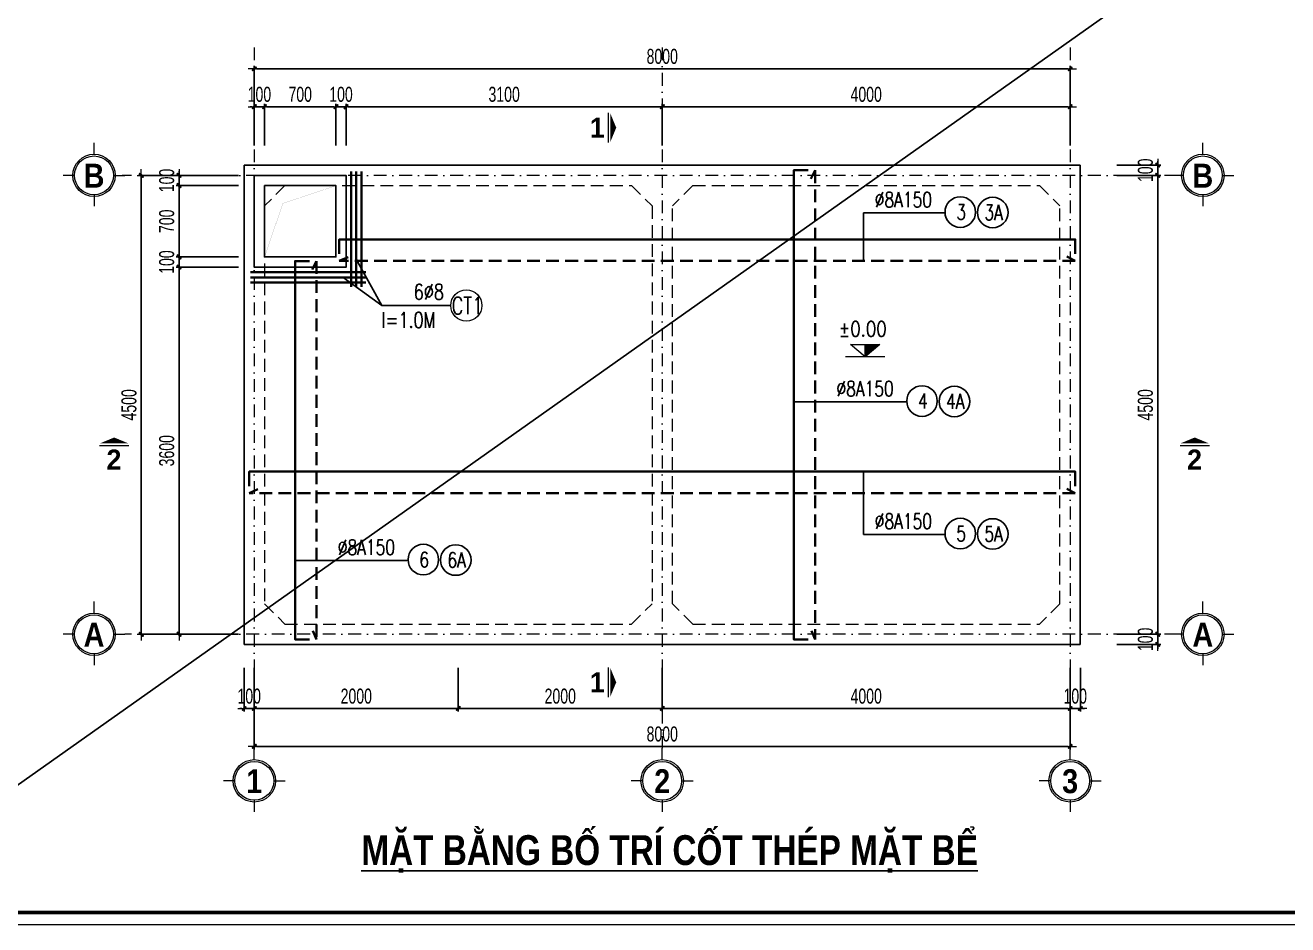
# Model space of a CAD drawing. Extents: x -192823 to 24985, y 78808 to 102574.
# Drawn here: x -88244 to -75864, y 84928 to 93748 of the extents above; entities that cross this region are included whole.
import ezdxf
from ezdxf.enums import TextEntityAlignment as Align

# ---------------------------------------------------------------- set-up
doc = ezdxf.new("R2010")
doc.units = 0
doc.header["$LTSCALE"] = 5
doc.header["$MEASUREMENT"] = 0
doc.header["$PDMODE"] = 3
doc.header["$PDSIZE"] = -5
doc.linetypes.add('DASHDOT', pattern=[1, 0.5, -0.25, 0, -0.25])
doc.linetypes.add('HIDDEN', pattern=[0.375, 0.25, -0.125])
doc.layers.get('0').update_dxf_attribs({"linetype": 'CONTINUOUS', "lineweight": 25})
doc.layers.get('DEFPOINTS').update_dxf_attribs({"linetype": 'CONTINUOUS', "lineweight": 9})
for name, color, linetype, lineweight in [('EG Text2', 7, 'CONTINUOUS', 20), ('ISO', 153, 'CONTINUOUS', 15), ('Khungten_LCDI', 7, 'CONTINUOUS', 25), ('KICHTHUOC', 167, 'CONTINUOUS', 15), ('LC Dim', 8, 'CONTINUOUS', 18), ('LC ISO', 153, 'CONTINUOUS', 13), ('LC Khac', 4, 'CONTINUOUS', 9), ('LC MANH DUT', 35, 'HIDDEN', 5), ('LC Net dam2', 6, 'CONTINUOUS', 40), ('LC Net manh', 239, 'CONTINUOUS', 5), ('LC Net thay', 7, 'CONTINUOUS', 25), ('LC Net truc', 79, 'DASHDOT', 13), ('LC Text1', 3, 'CONTINUOUS', 20), ('LC Text2', 7, 'CONTINUOUS', 25)]:
    doc.layers.add(name, color=color, linetype=linetype, lineweight=lineweight)
doc.layers.add('KCS_Plotter', color=11, linetype='CONTINUOUS', plot=False)
doc.styles.add('EG 1', font='')
doc.styles.add('HOATBIF', font='hoatbif.shx', dxfattribs={"width": 0.7})
doc.styles.add('Khungten', font='', dxfattribs={"width": 0.9, "height": 5000})
doc.styles.add('LC 1', font='')
doc.styles.add('LC 3', font='vnsimli.shx', dxfattribs={"width": 0.75})
doc.styles.add('LC3', font='', dxfattribs={"width": 0.8})
doc.styles.add('T1', font='Vnsimli.shx', dxfattribs={"width": 0.8})
doc.styles.add('Title', font='', dxfattribs={"width": 0.8})
doc.styles.get('EG 1').set_extended_font_data('.VnAvantH', bold=True)
doc.styles.get('Khungten').set_extended_font_data('.VnAvantH')
doc.styles.get('LC 1').set_extended_font_data('.VnAvantH', bold=True)
doc.styles.get('LC3').set_extended_font_data('.VnArialH', bold=True)
doc.styles.get('Title').set_extended_font_data('.VnBlackH')
doc.dimstyles.new('1-100(1-50)', dxfattribs={"dimscale": 59, "dimtxt": 2.5, "dimasz": 0.35, "dimexe": 0.5, "dimexo": 0, "dimgap": 0.8, "dimtad": 1, "dimdec": 0, "dimzin": 0, "dimdsep": 46, "dimtxsty": 'HOATBIF', "dimblk1": 'DOT', "dimblk2": 'DOT', "dimsah": 1, "dimcen": -1, "dimdle": 1, "dimclrd": 256, "dimclre": 256, "dimclrt": 4, "dimadec": 3, "dimazin": 2, "dimtfac": 0.333333, "dimtdec": 0, "dimtix": 1, "dimtmove": 2, "dimatfit": 3, "dimldrblk": 'DOT', "dimfxl": 1, "dimtvp": 0.833333, "dimtolj": 1, "dimtzin": 0, "dimarcsym": 0})
doc.dimstyles.new('MONG', dxfattribs={"dimscale": 50, "dimtxt": 2.5, "dimasz": 0.35, "dimexe": 0.5, "dimexo": 0, "dimgap": 0.8, "dimtad": 1, "dimdec": 0, "dimzin": 0, "dimdsep": 46, "dimtxsty": 'HOATBIF', "dimblk1": 'DOT', "dimblk2": 'DOT', "dimsah": 1, "dimcen": -1, "dimdle": 1, "dimclrd": 256, "dimclre": 256, "dimclrt": 4, "dimadec": 3, "dimazin": 2, "dimtfac": 0.333333, "dimtdec": 0, "dimtix": 1, "dimtmove": 2, "dimatfit": 3, "dimldrblk": 'DOT', "dimfxl": 1, "dimtvp": 0.833333, "dimtolj": 1, "dimtzin": 0, "dimarcsym": 0})

# ---------------------------------------------------------------- blocks, each defined once
blk = doc.blocks.new('ha tang Nui Beo')
at = {"layer": 'DEFPOINTS', "lineweight": 0}
blk.add_lwpolyline([(-1200, -14850), (-1200, 14850), (40800, 14850), (40800, -14850)], close=True, dxfattribs=at)
at = {"layer": 'Khungten_LCDI', "color": 5, "lineweight": 60}
blk.add_lwpolyline([(0, -14650), (0, 14650), (40600, 14650), (40600, -14650)], close=True, dxfattribs=at)
at = {"color": 7, "style": 'Khungten', "width": 0.8}
for tag, p in [('REVISION', (39499, -10746)), ('NGAYHT', (39546, -11609))]:
    blk.add_attdef(tag, text='', height=200, dxfattribs=at).set_placement(p, align=Align.CENTER)
at = {"layer": 'LC Text1', "style": 'Title', "width": 1.485915}
for tag, p, p2 in [('TENBANVE1', (36913, -8886), (40339, -8886)), ('TENBANVE2', (36913, -9562), (40339, -9562))]:
    blk.add_attdef(tag, text='', height=250, dxfattribs=at).set_placement(p, p2, align=Align.FIT)
at = {"layer": 'LC Text1', "style": 'Title', "width": 0.7}
blk.add_attdef('SOBANVE', text='', height=250, dxfattribs=at).set_placement((39562, -13896), align=Align.CENTER)
blk = doc.blocks.new('DOT')
at = {"layer": 'KICHTHUOC'}
blk.add_line((-3, 0), (3, 0), dxfattribs=at)
at = {"layer": 'KICHTHUOC', "color": 4}
blk.add_line((-1, -1), (1, 1), dxfattribs=at)
blk.add_lwpolyline([(0.5, 1), (-1, -0.5), (-0.5, -1), (1, 0.5)], close=True, dxfattribs=at)
blk = doc.blocks.new('*D110')
at = {"layer": 'DEFPOINTS', "color": 0, "transparency": 16777216}
for p in [(-86154, 92276), (-87106, 87776), (-86154, 87776)]:
    blk.add_point(p, dxfattribs=at)
at = {"layer": 'LC Dim', "lineweight": -2, "transparency": 16777216}
for p, q in [((-86154, 92276), (-87136, 92276)), ((-87106, 92255), (-87106, 87797)), ((-86154, 87776), (-87136, 87776))]:
    blk.add_line(p, q, dxfattribs=at)
at = {"layer": 'LC Dim', "lineweight": -2, "transparency": 16777216, "xscale": 20.65, "yscale": 20.65, "zscale": 20.65}
for p, rotation in [((-87106, 92276), 90), ((-87106, 87776), 270)]:
    blk.add_blockref('DOT', p, dxfattribs=dict(at, rotation=rotation))
at = {"layer": 'LC Dim', "color": 4, "transparency": 16777216, "insert": (-87227, 90026), "char_height": 147.5, "attachment_point": 5, "rotation": 90, "style": 'HOATBIF'}
blk.add_mtext('\\A1;4500', dxfattribs=at)
blk = doc.blocks.new('*D75')
at = {"layer": 'DEFPOINTS', "color": 0, "transparency": 16777216}
for p in [(-85998, 87449), (-83998, 87449), (-85998, 87049)]:
    blk.add_point(p, dxfattribs=at)
at = {"layer": 'LC Dim', "lineweight": -2, "transparency": 16777216}
for p, q in [((-85998, 87449), (-85998, 87019)), ((-83998, 87449), (-83998, 87019)), ((-84019, 87049), (-85978, 87049))]:
    blk.add_line(p, q, dxfattribs=at)
at = {"layer": 'LC Dim', "lineweight": -2, "transparency": 16777216, "xscale": 20.65, "yscale": 20.65, "zscale": 20.65, "rotation": 180}
blk.add_blockref('DOT', (-85998, 87049), dxfattribs=at)
at = {"layer": 'LC Dim', "lineweight": -2, "transparency": 16777216, "xscale": 20.65, "yscale": 20.65, "zscale": 20.65}
blk.add_blockref('DOT', (-83998, 87049), dxfattribs=at)
at = {"layer": 'LC Dim', "color": 4, "transparency": 16777216, "insert": (-84998, 87169), "char_height": 147.5, "attachment_point": 5, "style": 'HOATBIF'}
blk.add_mtext('\\A1;2000', dxfattribs=at)
blk = doc.blocks.new('*D76')
at = {"layer": 'DEFPOINTS', "color": 0, "transparency": 16777216}
for p in [(-85998, 87449), (-77998, 87449), (-77998, 86677)]:
    blk.add_point(p, dxfattribs=at)
at = {"layer": 'LC Dim', "lineweight": -2, "transparency": 16777216}
for p, q in [((-85998, 87449), (-85998, 86648)), ((-77998, 87449), (-77998, 86648)), ((-85978, 86677), (-78019, 86677))]:
    blk.add_line(p, q, dxfattribs=at)
at = {"layer": 'LC Dim', "lineweight": -2, "transparency": 16777216, "xscale": 20.65, "yscale": 20.65, "zscale": 20.65, "rotation": 180}
blk.add_blockref('DOT', (-85998, 86677), dxfattribs=at)
at = {"layer": 'LC Dim', "lineweight": -2, "transparency": 16777216, "xscale": 20.65, "yscale": 20.65, "zscale": 20.65}
blk.add_blockref('DOT', (-77998, 86677), dxfattribs=at)
at = {"layer": 'LC Dim', "color": 4, "transparency": 16777216, "insert": (-81998, 86798), "char_height": 147.5, "attachment_point": 5, "style": 'HOATBIF'}
blk.add_mtext('\\A1;8000', dxfattribs=at)
blk = doc.blocks.new('*D77')
at = {"layer": 'DEFPOINTS', "color": 0, "transparency": 16777216}
for p in [(-77438, 92276), (-77438, 87776), (-77139, 87776)]:
    blk.add_point(p, dxfattribs=at)
at = {"layer": 'LC Dim', "lineweight": -2, "transparency": 16777216}
for p, q in [((-77438, 92276), (-77110, 92276)), ((-77139, 92255), (-77139, 87797)), ((-77438, 87776), (-77110, 87776))]:
    blk.add_line(p, q, dxfattribs=at)
at = {"layer": 'LC Dim', "lineweight": -2, "transparency": 16777216, "xscale": 20.65, "yscale": 20.65, "zscale": 20.65}
for p, rotation in [((-77139, 92276), 90), ((-77139, 87776), 270)]:
    blk.add_blockref('DOT', p, dxfattribs=dict(at, rotation=rotation))
at = {"layer": 'LC Dim', "color": 4, "transparency": 16777216, "insert": (-77260, 90026), "char_height": 147.5, "attachment_point": 5, "rotation": 90, "style": 'HOATBIF'}
blk.add_mtext('\\A1;4500', dxfattribs=at)
blk = doc.blocks.new('*D78')
at = {"layer": 'DEFPOINTS', "color": 0, "transparency": 16777216}
for p in [(-81998, 87449), (-77998, 87449), (-77998, 87049)]:
    blk.add_point(p, dxfattribs=at)
at = {"layer": 'LC Dim', "lineweight": -2, "transparency": 16777216}
for p, q in [((-81998, 87449), (-81998, 87019)), ((-77998, 87449), (-77998, 87019)), ((-81978, 87049), (-78019, 87049))]:
    blk.add_line(p, q, dxfattribs=at)
at = {"layer": 'LC Dim', "lineweight": -2, "transparency": 16777216, "xscale": 20.65, "yscale": 20.65, "zscale": 20.65, "rotation": 180}
blk.add_blockref('DOT', (-81998, 87049), dxfattribs=at)
at = {"layer": 'LC Dim', "lineweight": -2, "transparency": 16777216, "xscale": 20.65, "yscale": 20.65, "zscale": 20.65}
blk.add_blockref('DOT', (-77998, 87049), dxfattribs=at)
at = {"layer": 'LC Dim', "color": 4, "transparency": 16777216, "insert": (-79998, 87169), "char_height": 147.5, "attachment_point": 5, "style": 'HOATBIF'}
blk.add_mtext('\\A1;4000', dxfattribs=at)
blk = doc.blocks.new('TTRUC')
at = {"layer": 'ISO'}
for p, q in [((0, 6.95), (0, 10.71)), ((-6.37, 0), (-10.13, 0)), ((6.37, 0), (10.13, 0)), ((0, -6.37), (0, -10.13))]:
    blk.add_line(p, q, dxfattribs=at)
blk.add_circle((0, 0), 6.37, dxfattribs=at)
at = {"layer": 'KICHTHUOC'}
blk.add_circle((0, 0), 6.95, dxfattribs=at)
blk = doc.blocks.new('Caodo1')
at = {"layer": 'LC Text1'}
blk.add_hatch(color=4, dxfattribs=at).paths.add_polyline_path([(0, 200), (0, 0), (243, 200)])
at = {"layer": 'LC Text1', "color": 4}
for p, q in [((324, 0), (-324, 0)), ((0, 0), (0, 200))]:
    blk.add_line(p, q, dxfattribs=at)
blk.add_lwpolyline([(-243, 200), (243, 200), (0, 0), (0, 0)], close=True, dxfattribs=at)
at = {"layer": 'LC Text1', "color": 4, "style": 'T1', "width": 0.8}
blk.add_attdef('%%P0,00', text='', height=250, dxfattribs=at).set_placement((-39, 460), align=Align.MIDDLE_CENTER)
blk = doc.blocks.new('*D80')
at = {"layer": 'DEFPOINTS', "color": 0, "transparency": 16777216}
for p in [(-77998, 93321), (-85998, 92570), (-77998, 92570)]:
    blk.add_point(p, dxfattribs=at)
at = {"layer": 'LC Dim', "lineweight": -2, "transparency": 16777216}
for p, q in [((-85998, 92570), (-85998, 93350)), ((-77998, 92570), (-77998, 93350)), ((-85978, 93321), (-78019, 93321))]:
    blk.add_line(p, q, dxfattribs=at)
at = {"layer": 'LC Dim', "lineweight": -2, "transparency": 16777216, "xscale": 20.65, "yscale": 20.65, "zscale": 20.65, "rotation": 180}
blk.add_blockref('DOT', (-85998, 93321), dxfattribs=at)
at = {"layer": 'LC Dim', "lineweight": -2, "transparency": 16777216, "xscale": 20.65, "yscale": 20.65, "zscale": 20.65}
blk.add_blockref('DOT', (-77998, 93321), dxfattribs=at)
at = {"layer": 'LC Dim', "color": 4, "transparency": 16777216, "insert": (-81998, 93442), "char_height": 147.5, "attachment_point": 5, "style": 'HOATBIF'}
blk.add_mtext('\\A1;8000', dxfattribs=at)
blk = doc.blocks.new('*D81')
at = {"layer": 'DEFPOINTS', "color": 0, "transparency": 16777216}
for p in [(-77998, 92949), (-81998, 92570), (-77998, 92570)]:
    blk.add_point(p, dxfattribs=at)
at = {"layer": 'LC Dim', "lineweight": -2, "transparency": 16777216}
for p, q in [((-81998, 92570), (-81998, 92979)), ((-77998, 92570), (-77998, 92979)), ((-81978, 92949), (-78019, 92949))]:
    blk.add_line(p, q, dxfattribs=at)
at = {"layer": 'LC Dim', "lineweight": -2, "transparency": 16777216, "xscale": 20.65, "yscale": 20.65, "zscale": 20.65, "rotation": 180}
blk.add_blockref('DOT', (-81998, 92949), dxfattribs=at)
at = {"layer": 'LC Dim', "lineweight": -2, "transparency": 16777216, "xscale": 20.65, "yscale": 20.65, "zscale": 20.65}
blk.add_blockref('DOT', (-77998, 92949), dxfattribs=at)
at = {"layer": 'LC Dim', "color": 4, "transparency": 16777216, "insert": (-79998, 93070), "char_height": 147.5, "attachment_point": 5, "style": 'HOATBIF'}
blk.add_mtext('\\A1;4000', dxfattribs=at)
blk = doc.blocks.new('TIEUDE1')
at = {"layer": 'EG Text2', "color": 7, "style": 'EG 1'}
blk.add_attdef('TIªU§Ò', text='', height=5, dxfattribs=at).set_placement((0, 0), align=Align.BOTTOM_CENTER)
blk.add_attdef('TL', text='', height=3, dxfattribs=at).set_placement((0, -2), align=Align.TOP_CENTER)
blk = doc.blocks.new('*D86')
at = {"layer": 'DEFPOINTS', "color": 0, "transparency": 16777216}
for p in [(-86154, 91376), (-86736, 87776), (-86154, 87776)]:
    blk.add_point(p, dxfattribs=at)
at = {"layer": 'LC Dim', "lineweight": -2, "transparency": 16777216}
for p, q in [((-86154, 91376), (-86765, 91376)), ((-86736, 91355), (-86736, 87797)), ((-86154, 87776), (-86765, 87776))]:
    blk.add_line(p, q, dxfattribs=at)
at = {"layer": 'LC Dim', "lineweight": -2, "transparency": 16777216, "xscale": 20.65, "yscale": 20.65, "zscale": 20.65}
for p, rotation in [((-86736, 91376), 90), ((-86736, 87776), 270)]:
    blk.add_blockref('DOT', p, dxfattribs=dict(at, rotation=rotation))
at = {"layer": 'LC Dim', "color": 4, "transparency": 16777216, "insert": (-86857, 89576), "char_height": 147.5, "attachment_point": 5, "rotation": 90, "style": 'HOATBIF'}
blk.add_mtext('\\A1;3600', dxfattribs=at)
blk = doc.blocks.new('*D90')
at = {"layer": 'DEFPOINTS', "color": 0, "transparency": 16777216}
for p in [(-81998, 92949), (-85098, 92570), (-81998, 92570)]:
    blk.add_point(p, dxfattribs=at)
at = {"layer": 'LC Dim', "lineweight": -2, "transparency": 16777216}
for p, q in [((-85098, 92570), (-85098, 92979)), ((-81998, 92570), (-81998, 92979)), ((-85078, 92949), (-82019, 92949))]:
    blk.add_line(p, q, dxfattribs=at)
at = {"layer": 'LC Dim', "lineweight": -2, "transparency": 16777216, "xscale": 20.65, "yscale": 20.65, "zscale": 20.65, "rotation": 180}
blk.add_blockref('DOT', (-85098, 92949), dxfattribs=at)
at = {"layer": 'LC Dim', "lineweight": -2, "transparency": 16777216, "xscale": 20.65, "yscale": 20.65, "zscale": 20.65}
blk.add_blockref('DOT', (-81998, 92949), dxfattribs=at)
at = {"layer": 'LC Dim', "color": 4, "transparency": 16777216, "insert": (-83548, 93070), "char_height": 147.5, "attachment_point": 5, "style": 'HOATBIF'}
blk.add_mtext('\\A1;3100', dxfattribs=at)
blk = doc.blocks.new('*D123')
at = {"layer": 'DEFPOINTS', "color": 0, "transparency": 16777216}
for p in [(-83998, 87449), (-81998, 87449), (-81998, 87049)]:
    blk.add_point(p, dxfattribs=at)
at = {"layer": 'LC Dim', "lineweight": -2, "transparency": 16777216}
for p, q in [((-83998, 87449), (-83998, 87019)), ((-81998, 87449), (-81998, 87019)), ((-83978, 87049), (-82019, 87049))]:
    blk.add_line(p, q, dxfattribs=at)
at = {"layer": 'LC Dim', "lineweight": -2, "transparency": 16777216, "xscale": 20.65, "yscale": 20.65, "zscale": 20.65, "rotation": 180}
blk.add_blockref('DOT', (-83998, 87049), dxfattribs=at)
at = {"layer": 'LC Dim', "lineweight": -2, "transparency": 16777216, "xscale": 20.65, "yscale": 20.65, "zscale": 20.65}
blk.add_blockref('DOT', (-81998, 87049), dxfattribs=at)
at = {"layer": 'LC Dim', "color": 4, "transparency": 16777216, "insert": (-82998, 87169), "char_height": 147.5, "attachment_point": 5, "style": 'HOATBIF'}
blk.add_mtext('\\A1;2000', dxfattribs=at)
blk = doc.blocks.new('*D499')
at = {"layer": 'DEFPOINTS', "color": 0, "transparency": 16777216}
for p in [(-77541, 92376), (-77541, 92276), (-77139, 92276)]:
    blk.add_point(p, dxfattribs=at)
at = {"layer": 'LC Dim', "lineweight": -2, "transparency": 16777216}
for p, q in [((-77541, 92376), (-77110, 92376)), ((-77139, 92397), (-77139, 92417)), ((-77139, 92376), (-77139, 92276)), ((-77541, 92276), (-77110, 92276)), ((-77139, 92255), (-77139, 92235))]:
    blk.add_line(p, q, dxfattribs=at)
at = {"layer": 'LC Dim', "lineweight": -2, "transparency": 16777216, "xscale": 20.65, "yscale": 20.65, "zscale": 20.65}
for p, rotation in [((-77139, 92376), 270), ((-77139, 92276), 90)]:
    blk.add_blockref('DOT', p, dxfattribs=dict(at, rotation=rotation))
at = {"layer": 'LC Dim', "color": 4, "transparency": 16777216, "insert": (-77260, 92326), "char_height": 147.5, "attachment_point": 5, "rotation": 90, "style": 'HOATBIF'}
blk.add_mtext('\\A1;100', dxfattribs=at)
blk = doc.blocks.new('*D500')
at = {"layer": 'DEFPOINTS', "color": 0, "transparency": 16777216}
for p in [(-77541, 87776), (-77541, 87676), (-77139, 87676)]:
    blk.add_point(p, dxfattribs=at)
at = {"layer": 'LC Dim', "lineweight": -2, "transparency": 16777216}
for p, q in [((-77541, 87776), (-77110, 87776)), ((-77139, 87797), (-77139, 87817)), ((-77139, 87776), (-77139, 87676)), ((-77541, 87676), (-77110, 87676)), ((-77139, 87655), (-77139, 87635))]:
    blk.add_line(p, q, dxfattribs=at)
at = {"layer": 'LC Dim', "lineweight": -2, "transparency": 16777216, "xscale": 20.65, "yscale": 20.65, "zscale": 20.65}
for p, rotation in [((-77139, 87776), 270), ((-77139, 87676), 90)]:
    blk.add_blockref('DOT', p, dxfattribs=dict(at, rotation=rotation))
at = {"layer": 'LC Dim', "color": 4, "transparency": 16777216, "insert": (-77260, 87726), "char_height": 147.5, "attachment_point": 5, "rotation": 90, "style": 'HOATBIF'}
blk.add_mtext('\\A1;100', dxfattribs=at)
blk = doc.blocks.new('*D497')
at = {"layer": 'DEFPOINTS', "color": 0, "transparency": 16777216}
for p in [(-77998, 87449), (-77898, 87449), (-77898, 87049)]:
    blk.add_point(p, dxfattribs=at)
at = {"layer": 'LC Dim', "lineweight": -2, "transparency": 16777216}
for p, q in [((-77998, 87449), (-77998, 87019)), ((-77898, 87449), (-77898, 87019)), ((-78019, 87049), (-78040, 87049)), ((-77998, 87049), (-77898, 87049)), ((-77878, 87049), (-77857, 87049))]:
    blk.add_line(p, q, dxfattribs=at)
at = {"layer": 'LC Dim', "lineweight": -2, "transparency": 16777216, "xscale": 20.65, "yscale": 20.65, "zscale": 20.65}
blk.add_blockref('DOT', (-77998, 87049), dxfattribs=at)
at = {"layer": 'LC Dim', "lineweight": -2, "transparency": 16777216, "xscale": 20.65, "yscale": 20.65, "zscale": 20.65, "rotation": 180}
blk.add_blockref('DOT', (-77898, 87049), dxfattribs=at)
at = {"layer": 'LC Dim', "color": 4, "transparency": 16777216, "insert": (-77948, 87169), "char_height": 147.5, "attachment_point": 5, "style": 'HOATBIF'}
blk.add_mtext('\\A1;100', dxfattribs=at)
blk = doc.blocks.new('*D498')
at = {"layer": 'DEFPOINTS', "color": 0, "transparency": 16777216}
for p in [(-86098, 87449), (-85998, 87449), (-85998, 87049)]:
    blk.add_point(p, dxfattribs=at)
at = {"layer": 'LC Dim', "lineweight": -2, "transparency": 16777216}
for p, q in [((-86098, 87449), (-86098, 87019)), ((-85998, 87449), (-85998, 87019)), ((-86119, 87049), (-86140, 87049)), ((-86098, 87049), (-85998, 87049)), ((-85978, 87049), (-85957, 87049))]:
    blk.add_line(p, q, dxfattribs=at)
at = {"layer": 'LC Dim', "lineweight": -2, "transparency": 16777216, "xscale": 20.65, "yscale": 20.65, "zscale": 20.65}
blk.add_blockref('DOT', (-86098, 87049), dxfattribs=at)
at = {"layer": 'LC Dim', "lineweight": -2, "transparency": 16777216, "xscale": 20.65, "yscale": 20.65, "zscale": 20.65, "rotation": 180}
blk.add_blockref('DOT', (-85998, 87049), dxfattribs=at)
at = {"layer": 'LC Dim', "color": 4, "transparency": 16777216, "insert": (-86048, 87169), "char_height": 147.5, "attachment_point": 5, "style": 'HOATBIF'}
blk.add_mtext('\\A1;100', dxfattribs=at)
blk = doc.blocks.new('*D1094')
at = {"layer": 'DEFPOINTS', "color": 0, "transparency": 16777216}
for p in [(-86154, 92276), (-86736, 92176), (-86154, 92176)]:
    blk.add_point(p, dxfattribs=at)
at = {"layer": 'LC Dim', "lineweight": -2, "transparency": 16777216}
for p, q in [((-86154, 92276), (-86765, 92276)), ((-86736, 92297), (-86736, 92317)), ((-86736, 92276), (-86736, 92176)), ((-86154, 92176), (-86765, 92176)), ((-86736, 92155), (-86736, 92135))]:
    blk.add_line(p, q, dxfattribs=at)
at = {"layer": 'LC Dim', "lineweight": -2, "transparency": 16777216, "xscale": 20.65, "yscale": 20.65, "zscale": 20.65}
for p, rotation in [((-86736, 92276), 270), ((-86736, 92176), 90)]:
    blk.add_blockref('DOT', p, dxfattribs=dict(at, rotation=rotation))
at = {"layer": 'LC Dim', "color": 4, "transparency": 16777216, "insert": (-86857, 92226), "char_height": 147.5, "attachment_point": 5, "rotation": 90, "style": 'HOATBIF'}
blk.add_mtext('\\A1;100', dxfattribs=at)
blk = doc.blocks.new('*D1095')
at = {"layer": 'DEFPOINTS', "color": 0, "transparency": 16777216}
for p in [(-86154, 92176), (-86736, 91476), (-86154, 91476)]:
    blk.add_point(p, dxfattribs=at)
at = {"layer": 'LC Dim', "lineweight": -2, "transparency": 16777216}
for p, q in [((-86154, 92176), (-86765, 92176)), ((-86736, 92155), (-86736, 91497)), ((-86154, 91476), (-86765, 91476))]:
    blk.add_line(p, q, dxfattribs=at)
at = {"layer": 'LC Dim', "lineweight": -2, "transparency": 16777216, "xscale": 20.65, "yscale": 20.65, "zscale": 20.65}
for p, rotation in [((-86736, 92176), 90), ((-86736, 91476), 270)]:
    blk.add_blockref('DOT', p, dxfattribs=dict(at, rotation=rotation))
at = {"layer": 'LC Dim', "color": 4, "transparency": 16777216, "insert": (-86857, 91826), "char_height": 147.5, "attachment_point": 5, "rotation": 90, "style": 'HOATBIF'}
blk.add_mtext('\\A1;700', dxfattribs=at)
blk = doc.blocks.new('*D1096')
at = {"layer": 'DEFPOINTS', "color": 0, "transparency": 16777216}
for p in [(-86736, 91376), (-86154, 91476), (-86154, 91376)]:
    blk.add_point(p, dxfattribs=at)
at = {"layer": 'LC Dim', "lineweight": -2, "transparency": 16777216}
for p, q in [((-86736, 91497), (-86736, 91517)), ((-86154, 91476), (-86765, 91476)), ((-86154, 91376), (-86765, 91376)), ((-86736, 91476), (-86736, 91376)), ((-86736, 91355), (-86736, 91335))]:
    blk.add_line(p, q, dxfattribs=at)
at = {"layer": 'LC Dim', "lineweight": -2, "transparency": 16777216, "xscale": 20.65, "yscale": 20.65, "zscale": 20.65}
for p, rotation in [((-86736, 91476), 270), ((-86736, 91376), 90)]:
    blk.add_blockref('DOT', p, dxfattribs=dict(at, rotation=rotation))
at = {"layer": 'LC Dim', "color": 4, "transparency": 16777216, "insert": (-86857, 91426), "char_height": 147.5, "attachment_point": 5, "rotation": 90, "style": 'HOATBIF'}
blk.add_mtext('\\A1;100', dxfattribs=at)
blk = doc.blocks.new('*D1097')
at = {"layer": 'DEFPOINTS', "color": 0, "transparency": 16777216}
for p in [(-85898, 92949), (-85998, 92570), (-85898, 92570)]:
    blk.add_point(p, dxfattribs=at)
at = {"layer": 'LC Dim', "lineweight": -2, "transparency": 16777216}
for p, q in [((-85998, 92570), (-85998, 92979)), ((-85898, 92570), (-85898, 92979)), ((-86019, 92949), (-86040, 92949)), ((-85998, 92949), (-85898, 92949)), ((-85878, 92949), (-85857, 92949))]:
    blk.add_line(p, q, dxfattribs=at)
at = {"layer": 'LC Dim', "lineweight": -2, "transparency": 16777216, "xscale": 20.65, "yscale": 20.65, "zscale": 20.65}
blk.add_blockref('DOT', (-85998, 92949), dxfattribs=at)
at = {"layer": 'LC Dim', "lineweight": -2, "transparency": 16777216, "xscale": 20.65, "yscale": 20.65, "zscale": 20.65, "rotation": 180}
blk.add_blockref('DOT', (-85898, 92949), dxfattribs=at)
at = {"layer": 'LC Dim', "color": 4, "transparency": 16777216, "insert": (-85948, 93070), "char_height": 147.5, "attachment_point": 5, "style": 'HOATBIF'}
blk.add_mtext('\\A1;100', dxfattribs=at)
blk = doc.blocks.new('*D1098')
at = {"layer": 'DEFPOINTS', "color": 0, "transparency": 16777216}
for p in [(-85198, 92949), (-85898, 92570), (-85198, 92570)]:
    blk.add_point(p, dxfattribs=at)
at = {"layer": 'LC Dim', "lineweight": -2, "transparency": 16777216}
for p, q in [((-85898, 92570), (-85898, 92979)), ((-85198, 92570), (-85198, 92979)), ((-85878, 92949), (-85219, 92949))]:
    blk.add_line(p, q, dxfattribs=at)
at = {"layer": 'LC Dim', "lineweight": -2, "transparency": 16777216, "xscale": 20.65, "yscale": 20.65, "zscale": 20.65, "rotation": 180}
blk.add_blockref('DOT', (-85898, 92949), dxfattribs=at)
at = {"layer": 'LC Dim', "lineweight": -2, "transparency": 16777216, "xscale": 20.65, "yscale": 20.65, "zscale": 20.65}
blk.add_blockref('DOT', (-85198, 92949), dxfattribs=at)
at = {"layer": 'LC Dim', "color": 4, "transparency": 16777216, "insert": (-85548, 93070), "char_height": 147.5, "attachment_point": 5, "style": 'HOATBIF'}
blk.add_mtext('\\A1;700', dxfattribs=at)
blk = doc.blocks.new('*D1099')
at = {"layer": 'DEFPOINTS', "color": 0, "transparency": 16777216}
for p in [(-85098, 92949), (-85198, 92570), (-85098, 92570)]:
    blk.add_point(p, dxfattribs=at)
at = {"layer": 'LC Dim', "lineweight": -2, "transparency": 16777216}
for p, q in [((-85198, 92570), (-85198, 92979)), ((-85098, 92570), (-85098, 92979)), ((-85219, 92949), (-85240, 92949)), ((-85198, 92949), (-85098, 92949)), ((-85078, 92949), (-85057, 92949))]:
    blk.add_line(p, q, dxfattribs=at)
at = {"layer": 'LC Dim', "lineweight": -2, "transparency": 16777216, "xscale": 20.65, "yscale": 20.65, "zscale": 20.65}
blk.add_blockref('DOT', (-85198, 92949), dxfattribs=at)
at = {"layer": 'LC Dim', "lineweight": -2, "transparency": 16777216, "xscale": 20.65, "yscale": 20.65, "zscale": 20.65, "rotation": 180}
blk.add_blockref('DOT', (-85098, 92949), dxfattribs=at)
at = {"layer": 'LC Dim', "color": 4, "transparency": 16777216, "insert": (-85148, 93070), "char_height": 147.5, "attachment_point": 5, "style": 'HOATBIF'}
blk.add_mtext('\\A1;100', dxfattribs=at)

msp = doc.modelspace()

# ---------------------------------------------------------------- linework, layer by layer
at = {"layer": 'EG Text2', "ltscale": 100}
msp.add_circle((-83919.2, 90999.6), 153.1, dxfattribs=at)
at = {"layer": 'KCS_Plotter'}
msp.add_line((-90258.2, 84928.2), (-65312.7, 102568.2), dxfattribs=at)
at = {"layer": 'LC Khac', "color": 1, "ltscale": 2}
for p, q in [((-82528.6, 92888.1), (-82528.6, 92599.8)), ((-87516.5, 89626.4), (-87228.2, 89626.4)), ((-76920.8, 89626.4), (-76632.4, 89626.4)), ((-82528.6, 87449.6), (-82528.6, 87161.3))]:
    msp.add_line(p, q, dxfattribs=at)
for points in [[(-82449, 92743.9, 0, 280, 0), (-82506.9, 92743.9, 163.3, 163.3, 0)], [(-87372.3, 89705.9, 0, 280, 0), (-87372.3, 89648.1, 163.3, 163.3, 0)], [(-76776.6, 89705.9, 0, 280, 0), (-76776.6, 89648.1, 163.3, 163.3, 0)], [(-82449, 87305.4, 0, 280, 0), (-82506.9, 87305.4, 163.3, 163.3, 0)]]:
    msp.add_lwpolyline(points, format="xyseb", dxfattribs=at)
at = {"layer": 'LC MANH DUT', "ltscale": 100}
for p, q in [((-85698.3, 92175.9), (-85898.3, 91975.9)), ((-85698.3, 92175.9), (-82298.3, 92175.9)), ((-82298.3, 92175.9), (-82098.3, 91975.9)), ((-81698.3, 92175.9), (-81898.3, 91975.9)), ((-81698.3, 92175.9), (-78298.3, 92175.9)), ((-78298.3, 92175.9), (-78098.3, 91975.9)), ((-85898.3, 91975.9), (-85898.3, 88075.9)), ((-82098.3, 91975.9), (-82098.3, 88075.9)), ((-81898.3, 88075.9), (-81898.3, 91975.9)), ((-78098.3, 88075.9), (-78098.3, 91975.9)), ((-85898.3, 88075.9), (-85698.3, 87875.9)), ((-82298.3, 87875.9), (-82098.3, 88075.9)), ((-81698.3, 87875.9), (-81898.3, 88075.9)), ((-78098.3, 88075.9), (-78298.3, 87875.9)), ((-85698.3, 87875.9), (-82298.3, 87875.9)), ((-81698.3, 87875.9), (-78298.3, 87875.9))]:
    msp.add_line(p, q, dxfattribs=at)
at = {"layer": 'LC Net dam2'}
for p, q in [((-85048.3, 92314), (-85048.3, 91182.5)), ((-84998.3, 92314), (-84998.3, 91182.5)), ((-84948.3, 92314), (-84948.3, 91182.5)), ((-86036.4, 91325.9), (-84904.8, 91325.9)), ((-86036.4, 91275.9), (-84904.8, 91275.9)), ((-86036.4, 91225.9), (-84904.8, 91225.9))]:
    msp.add_line(p, q, dxfattribs=at)
at = {"layer": 'LC Net dam2', "ltscale": 2}
for points in [[(-80565.7, 92325.9), (-80708.7, 92325.9), (-80708.7, 87725.9), (-80565.7, 87725.9)], [(-77948.3, 91505.3), (-77948.3, 91648.2), (-85164.8, 91648.2), (-85164.8, 91505.3)], [(-85455.6, 91435.7), (-85598.6, 91435.7), (-85598.6, 87725.9), (-85455.6, 87725.9)], [(-77948.3, 89228.7), (-77948.3, 89371.7), (-86048, 89371.7), (-86048, 89228.7)]]:
    msp.add_lwpolyline(points, dxfattribs=at)
at = {"layer": 'LC Net dam2', "linetype": 'HIDDEN', "ltscale": 100}
for points in [[(-80540.6, 92242.5), (-80497.8, 92325.9), (-80497.8, 87725.9), (-80534.7, 87811.4)], [(-85430.5, 91352.3), (-85387.7, 91435.7), (-85387.7, 87725.9), (-85424.6, 87811.4)], [(-78031.7, 91480.2), (-77948.3, 91437.4), (-85164.8, 91437.4), (-85079.3, 91474.3)], [(-78031.7, 89203.6), (-77948.3, 89160.8), (-86048, 89160.8), (-85962.5, 89197.7)]]:
    msp.add_lwpolyline(points, dxfattribs=at)
at = {"layer": 'LC Net manh', "const_width": 1}
msp.add_lwpolyline([(-85898.3, 91475.9), (-85718, 92000.3), (-85198.3, 92175.9)], dxfattribs=at)
at = {"layer": 'LC Net thay'}
for p, q in [((-77898.3, 92375.9), (-86098.3, 92375.9)), ((-86098.3, 92375.9), (-86098.3, 87675.9)), ((-77898.3, 92375.9), (-77898.3, 87675.9)), ((-77898.3, 87675.9), (-86098.3, 87675.9))]:
    msp.add_line(p, q, dxfattribs=at)
for points in [[(-85998.3, 92275.9), (-85998.3, 91375.9), (-85098.3, 91375.9), (-85098.3, 92275.9)], [(-85898.3, 92175.9), (-85898.3, 91475.9), (-85198.3, 91475.9), (-85198.3, 92175.9)]]:
    msp.add_lwpolyline(points, close=True, dxfattribs=at)
at = {"layer": 'LC Net truc', "ltscale": 50}
for p, q in [((-85998.3, 93530.1), (-85998.3, 86659.5)), ((-81998.3, 93530.1), (-81998.3, 86659.5)), ((-77998.3, 93530.1), (-77998.3, 86659.5)), ((-76948.2, 92275.9), (-87293.2, 92275.9)), ((-76948.2, 87775.9), (-87266.6, 87775.9))]:
    msp.add_line(p, q, dxfattribs=at)
at = {"layer": 'LC Text2', "ltscale": 100}
for centre in [(-79075.2, 91916.1), (-78757.5, 91912.2), (-79450.8, 90063.4), (-79133.1, 90059.5), (-79075.2, 88763.8), (-78757.5, 88759.9), (-84340.8, 88508.4), (-84023, 88504.5)]:
    msp.add_circle(centre, 150, dxfattribs=at)

# ---------------------------------------------------------------- block references
at = {"layer": 'LC ISO', "xscale": 29.92991777228621, "yscale": 29.92991777228621, "zscale": 29.92991777228621}
for p in [(-87569.8, 92275.9), (-76697.2, 92275.9), (-87569.8, 87775.9), (-76697.2, 87775.9), (-85998.3, 86339), (-81998.3, 86339), (-77998.3, 86339)]:
    msp.add_blockref('TTRUC', p, dxfattribs=at)
at = {"layer": 'LC Net thay', "xscale": 0.5939393785367624, "yscale": 0.5939393785367624, "zscale": 0.5939393785367624}
msp.add_blockref('ha tang Nui Beo', (-89545.4, 93748.2), dxfattribs=at)
at = {"layer": 'LC Text1'}
ref = msp.add_blockref('Caodo1', (-80008.3, 90498.2), dxfattribs=dict(at, xscale=0.593939378536651, yscale=0.593939378536651, zscale=0.593939378536651))
ref.add_attrib('%%P0,00', '%%P0.00', dxfattribs={"layer": 'LC Text2', "color": 4, "height": 148.48, "style": 'T1', "width": 0.8}).set_placement((-80031.5, 90771.1), align=Align.MIDDLE_CENTER)
at = {"layer": 'LC Text2'}
ref = msp.add_blockref('TIEUDE1', (-81925.7, 85426.2), dxfattribs=dict(at, xscale=59.3939378537799, yscale=59.3939378537799, zscale=59.3939378537799))
ref.add_attrib('TIªU§Ò', '%%UmÆt b»ng bè trÝ cèt thÐp MÆT bÓ', dxfattribs={"color": 7, "height": 292.48, "style": 'LC3', "width": 0.8}).set_placement((-81925.7, 85426.2), align=Align.BOTTOM_CENTER)

# ---------------------------------------------------------------- texts
at = {"ltscale": 2, "style": 'LC 1'}
for tag, p in [('1', (-82634.7, 92743.9)), ('2', (-87374.3, 89489.7)), ('2', (-76778.5, 89489.7)), ('1', (-82634.7, 87305.4))]:
    msp.add_attdef(tag, text='A', height=196, dxfattribs=at).set_placement(p, align=Align.MIDDLE_CENTER)
at = {"layer": 'LC Text1', "ltscale": 0.2, "style": 'LC 1', "width": 0.9}
for s, p in [('b', (-87569.8, 92085.3)), ('b', (-76697.2, 92085.3)), ('a', (-87569.8, 87585.3)), ('a', (-76697.2, 87585.3)), ('1', (-85998.3, 86148.4)), ('2', (-81998.3, 86148.4)), ('3', (-77998.3, 86148.4))]:
    msp.add_text(s, height=234.4, dxfattribs=at).set_placement(p, align=Align.BOTTOM_CENTER)
at = {"layer": 'LC Text2', "linetype": 'ByBlock', "style": 'LC 3', "width": 0.75}
for s, height, p in [('%%C8A150', 148, (-79914.2, 91963.8)), ('6%%C8', 152.78, (-84434, 91057.8)), ('l=1.0M', 152.78, (-84750.5, 90781.7)), ('%%C8A150', 148, (-80289.8, 90111.1)), ('%%C8A150', 148, (-79914.2, 88811.4)), ('%%C8A150', 148, (-85179.7, 88556))]:
    msp.add_text(s, height=height, dxfattribs=at).set_placement(p)
at = {"layer": 'LC Text2', "ltscale": 100, "style": 'LC 3', "width": 0.75}
for s, height, p in [('3', 148, (-79066.3, 91916.1)), ('3A', 148, (-78748.5, 91912.2)), ('CT1', 168.06, (-83908.2, 90999.1)), ('4', 148, (-79441.9, 90063.4)), ('4A', 148, (-79124.1, 90059.5)), ('5', 148, (-79066.3, 88763.8)), ('5A', 148, (-78748.5, 88759.9)), ('6', 148, (-84331.8, 88508.4)), ('6A', 148, (-84014.1, 88504.5))]:
    msp.add_text(s, height=height, dxfattribs=at).set_placement(p, align=Align.MIDDLE_CENTER)

# ---------------------------------------------------------------- dimensions: what is measured, and where the dimension line sits
at = {"layer": 'LC Dim'}
for base, p1, p2, picture, middle in [((-77998.3, 93320.6), (-85998.3, 92569.6), (-77998.3, 92569.6), '*D80', (-81998.3, 93441.6)), ((-85898.3, 92949.3), (-85998.3, 92569.6), (-85898.3, 92569.6), '*D1097', (-85948.3, 93070.3)), ((-85198.3, 92949.3), (-85898.3, 92569.6), (-85198.3, 92569.6), '*D1098', (-85548.3, 93070.3)), ((-85098.3, 92949.3), (-85198.3, 92569.6), (-85098.3, 92569.6), '*D1099', (-85148.3, 93070.3)), ((-81998.3, 92949.3), (-85098.3, 92569.6), (-81998.3, 92569.6), '*D90', (-83548.3, 93070.3)), ((-85998.3, 87048.5), (-86098.3, 87449.2), (-85998.3, 87449.2), '*D498', (-86048.3, 87169.5)), ((-85998.3, 87048.5), (-83998.3, 87449.2), (-85998.3, 87449.2), '*D75', (-84998.3, 87169.5)), ((-77998.3, 86677.3), (-85998.3, 87449.2), (-77998.3, 87449.2), '*D76', (-81998.3, 86798.2)), ((-81998.3, 87048.5), (-83998.3, 87449.2), (-81998.3, 87449.2), '*D123', (-82998.3, 87169.5)), ((-77898.3, 87048.5), (-77998.3, 87449.2), (-77898.3, 87449.2), '*D497', (-77948.3, 87169.5))]:
    dim = msp.add_linear_dim(base=base, p1=p1, p2=p2, dimstyle='1-100(1-50)', dxfattribs=at)
    dim.commit()
    dim.dimension.update_dxf_attribs({"geometry": picture, "text_midpoint": middle})
for base, p1, p2, angle, picture, middle in [((-77998.3, 92949.3), (-81998.3, 92569.6), (-77998.3, 92569.6), 180, '*D81', (-79998.3, 93070.3)), ((-77139.1, 92275.9), (-77540.8, 92375.9), (-77540.8, 92275.9), 270, '*D499', (-77260, 92325.9)), ((-86735.9, 92175.9), (-86154.4, 92275.9), (-86154.4, 92175.9), 90, '*D1094', (-86856.9, 92225.9)), ((-87106.3, 87775.9), (-86154.4, 92275.9), (-86154.4, 87775.9), 270, '*D110', (-87227.2, 90025.9)), ((-86735.9, 91475.9), (-86154.4, 92175.9), (-86154.4, 91475.9), 90, '*D1095', (-86856.9, 91825.9)), ((-77139.1, 87775.9), (-77438.3, 92275.9), (-77438.3, 87775.9), 270, '*D77', (-77260, 90025.9)), ((-86735.9, 91375.9), (-86154.4, 91475.9), (-86154.4, 91375.9), 90, '*D1096', (-86856.9, 91425.9)), ((-86735.9, 87775.9), (-86154.4, 91375.9), (-86154.4, 87775.9), 270, '*D86', (-86856.9, 89575.9)), ((-77139.1, 87675.9), (-77540.8, 87775.9), (-77540.8, 87675.9), 270, '*D500', (-77260, 87725.9)), ((-77998.3, 87048.5), (-81998.3, 87449.2), (-77998.3, 87449.2), 180, '*D78', (-79998.3, 87169.5))]:
    dim = msp.add_linear_dim(base=base, p1=p1, p2=p2, angle=angle, dimstyle='1-100(1-50)', dxfattribs=at)
    dim.commit()
    dim.dimension.update_dxf_attribs({"geometry": picture, "text_midpoint": middle})

# ---------------------------------------------------------------- leaders
for points in [[(-80025.7, 91648.2), (-80025.7, 91908.3), (-79234.1, 91908.3)], [(-80025.7, 91437.4), (-80025.7, 91908.3), (-79234.1, 91908.3)], [(-80708.7, 90055.6), (-80401.3, 90055.6), (-79609.7, 90055.6)], [(-80497.8, 90055.6), (-80401.3, 90055.6), (-79609.7, 90055.6)], [(-80025.7, 89371.7), (-80025.7, 88756), (-79234.1, 88756)], [(-80025.7, 89160.8), (-80025.7, 88756), (-79234.1, 88756)], [(-85598.6, 88500.6), (-85291.2, 88500.6), (-84499.7, 88500.6)], [(-85387.7, 88500.6), (-85291.2, 88500.6), (-84499.7, 88500.6)]]:
    msp.add_leader(points, dimstyle='1-100(1-50)', dxfattribs=at)
at = {"layer": 'LC Dim', "ltscale": 2}
for points in [[(-84998.3, 91455.2), (-84748.5, 90999.6), (-84072.3, 90999.6)], [(-85126.9, 91275.9), (-84748.5, 90999.6), (-84072.3, 90999.6)]]:
    msp.add_leader(points, dimstyle='MONG', override={"dimscale": 55.6}, dxfattribs=at)

doc.saveas('drawing.dxf')
